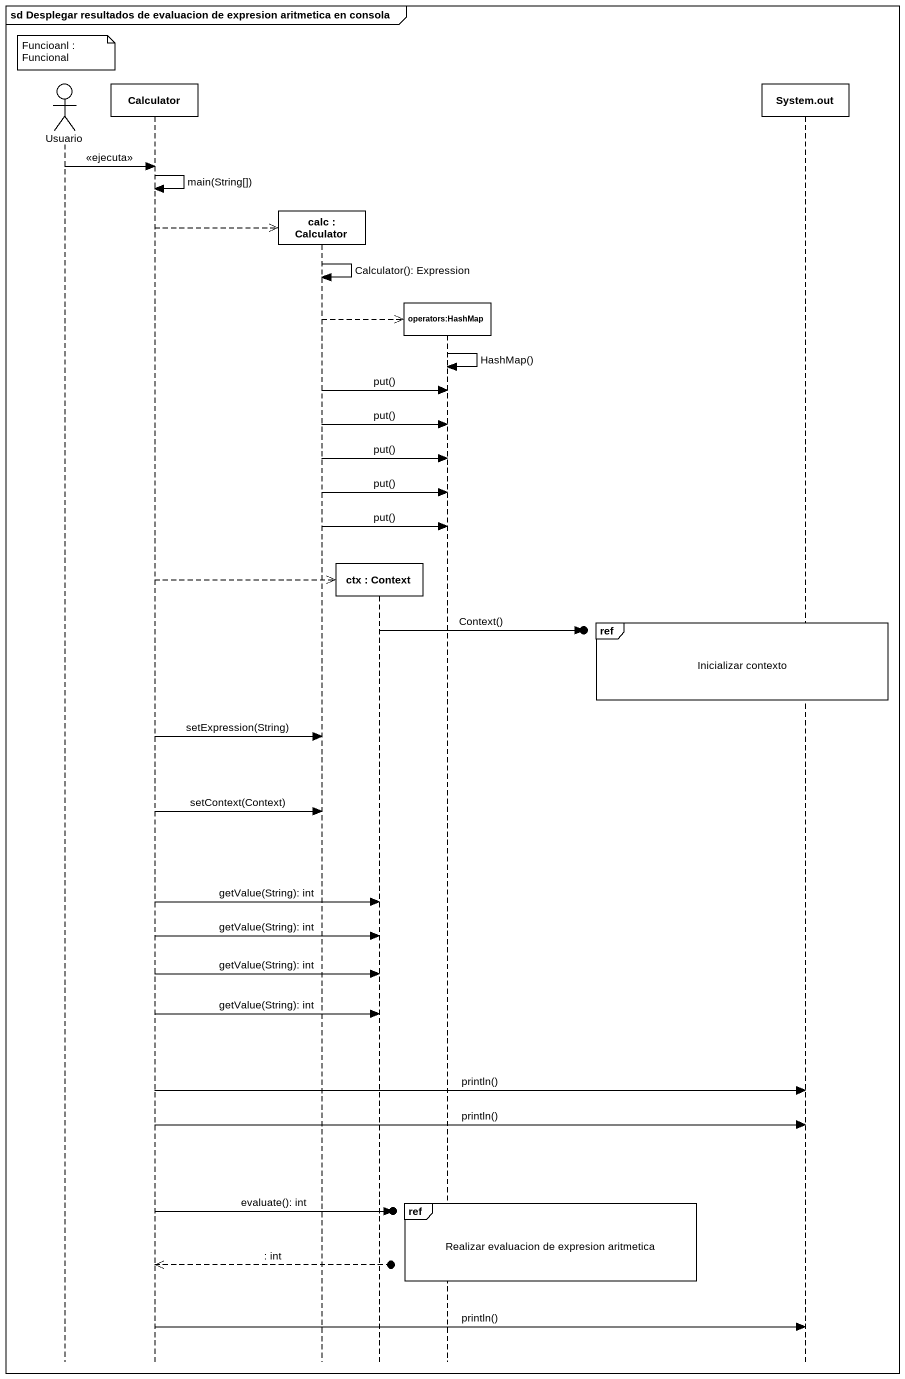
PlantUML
@startuml
mainframe sd Desplegar resultados de evaluacion de expresion aritmetica en consola
hide footbox
actor Usuario
participant Calculator
participant "calc : Calculator" as calc
participant "ctx : Context" as ctx
participant "operators:HashMap" as operators_HashMap
participant "System.out" as System_out

note over Usuario : Funcioanl : Funcional
Usuario -> Calculator : <<ejecuta>>
Calculator -> Calculator : main(String[])
Calculator -->> calc **
calc -> calc : Calculator(): Expression
calc -->> operators_HashMap **
operators_HashMap -> operators_HashMap : HashMap()
calc -> operators_HashMap : put()
calc -> operators_HashMap : put()
calc -> operators_HashMap : put()
calc -> operators_HashMap : put()
calc -> operators_HashMap : put()
Calculator -->> ctx **
ref over System_out : Inicializar contexto
ctx ->o] : Context()
Calculator -> calc : setExpression(String)
Calculator -> calc : setContext(Context)
Calculator -> ctx : getValue(String): int
Calculator -> ctx : getValue(String): int
Calculator -> ctx : getValue(String): int
Calculator -> ctx : getValue(String): int
Calculator -> System_out : println()
Calculator -> System_out : println()
ref over operators_HashMap : Realizar evaluacion de expresion aritmetica
Calculator ->o] : evaluate(): int
Calculator <<--o] : : int
Calculator -> System_out : println()
@enduml
